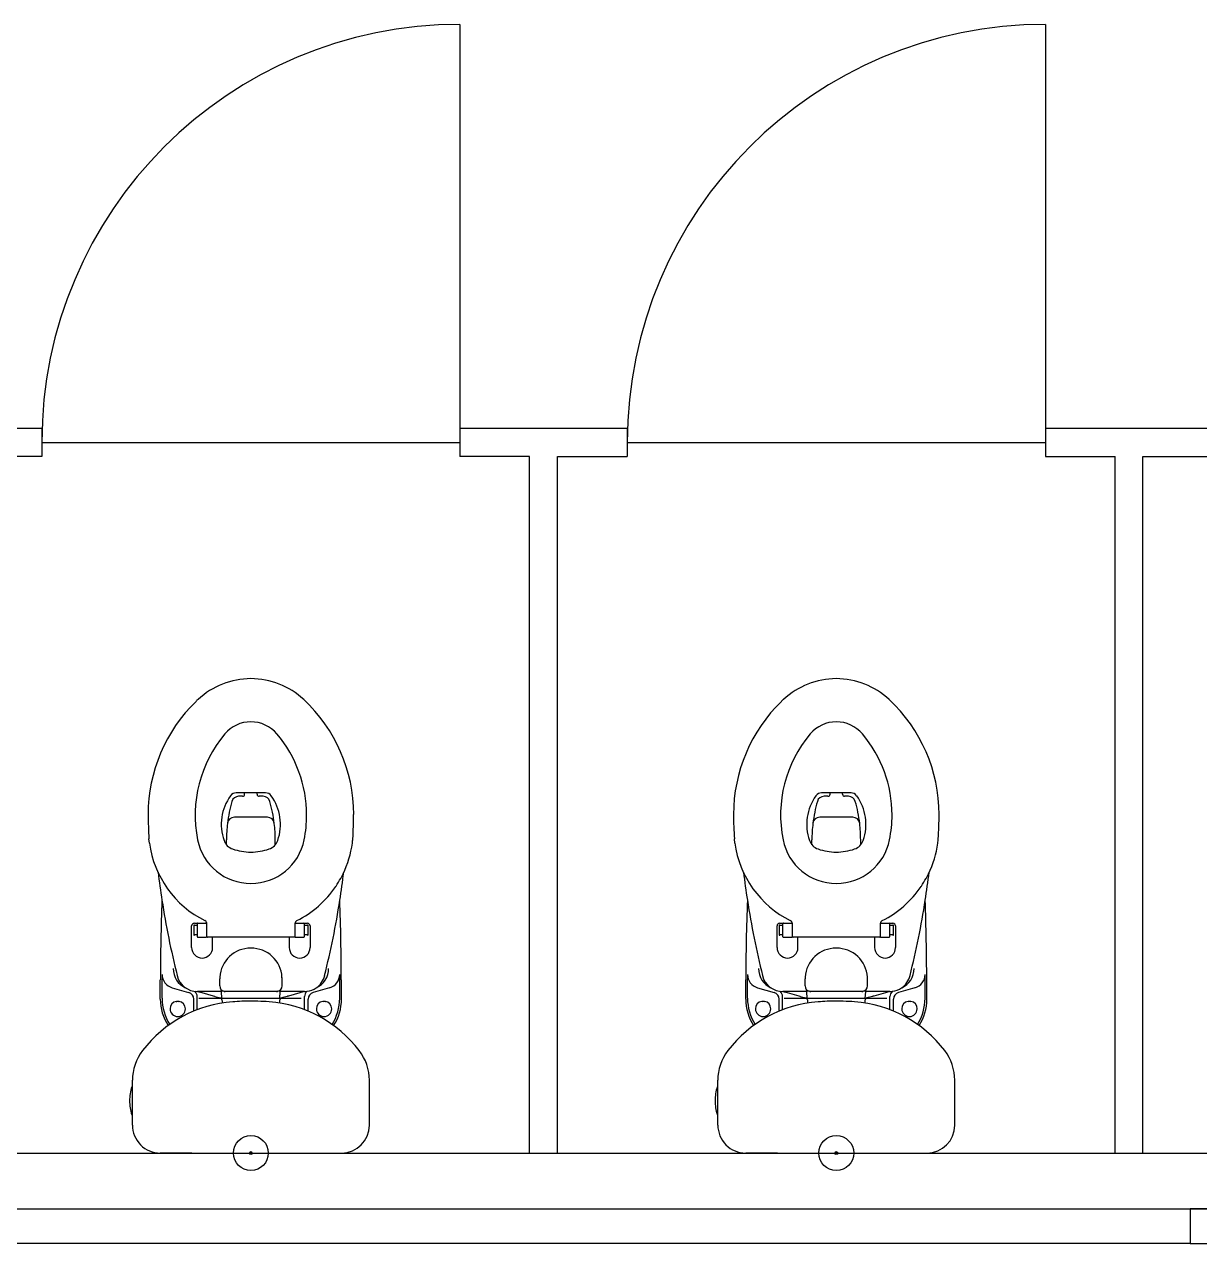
# Model space of a CAD drawing. Units: millimetres at full size, sheet at 1:100. Extents: x -40222 to 41440, y -29146 to 30741.
# Drawn here: x -28458 to -26772, y -13813 to -12063 of the extents above; entities that cross this region are included whole.
import ezdxf

# ---------------------------------------------------------------- set-up
doc = ezdxf.new("R2010")
doc.units = ezdxf.units.MM
doc.header["$LTSCALE"] = 100
doc.header["$PDMODE"] = 32
doc.header["$PDSIZE"] = 50
doc.layers.add('1-3', color=7, linetype='Continuous')
doc.layers.add('1-5', color=7, linetype='Continuous')

msp = doc.modelspace()

# ---------------------------------------------------------------- linework, layer by layer
at = {"layer": '1-3'}
for p, q in [((-30383.4, -13682.7), (-24985.8, -13682.7)), ((-30383.4, -13762.7), (-24985.8, -13762.7))]:
    msp.add_line(p, q, dxfattribs=at)
at = {"layer": '1-5', "color": 4}
for p, q in [((-27833.4, -12062.7), (-27833.4, -12662.7)), ((-26993.4, -12062.7), (-26993.4, -12662.7)), ((-28433.4, -12642.7), (-28533.4, -12642.7)), ((-28433.4, -12642.7), (-28433.4, -12682.7)), ((-27833.4, -12642.7), (-27833.4, -12682.7)), ((-27593.4, -12642.7), (-27833.4, -12642.7)), ((-27593.4, -12642.7), (-27593.4, -12682.7)), ((-26993.4, -12642.7), (-26993.4, -12682.7)), ((-26753.4, -12642.7), (-26993.4, -12642.7)), ((-28433.4, -12662.7), (-27833.4, -12662.7)), ((-27593.4, -12662.7), (-26993.4, -12662.7)), ((-28433.4, -12682.7), (-28533.4, -12682.7)), ((-27733.4, -12682.7), (-27833.4, -12682.7)), ((-27733.4, -13682.7), (-27733.4, -12682.7)), ((-27693.4, -13682.7), (-27693.4, -12682.7)), ((-27693.4, -12682.7), (-27593.4, -12682.7)), ((-26993.4, -12682.7), (-26893.4, -12682.7)), ((-26893.4, -13682.7), (-26893.4, -12682.7)), ((-26853.4, -13682.7), (-26853.4, -12682.7)), ((-26853.4, -12682.7), (-26753.4, -12682.7))]:
    msp.add_line(p, q, dxfattribs=at)
at = {"layer": '1-5'}
for p, q in [((-28142.4, -13165.7), (-28154.5, -13165.7)), ((-28145.4, -13170.7), (-28151, -13170.7)), ((-28142.4, -13167.7), (-28142.4, -13165.7)), ((-28133.4, -13165.7), (-28142.4, -13165.7)), ((-28133, -13165.7), (-28133.4, -13165.7)), ((-28124.4, -13165.7), (-28133, -13165.7)), ((-28112.3, -13165.7), (-28124.4, -13165.7)), ((-28124.4, -13167.7), (-28124.4, -13165.7)), ((-28115.8, -13170.7), (-28121.4, -13170.7)), ((-27302.4, -13165.7), (-27314.5, -13165.7)), ((-27305.4, -13170.7), (-27311, -13170.7)), ((-27302.4, -13167.7), (-27302.4, -13165.7)), ((-27293.4, -13165.7), (-27302.4, -13165.7)), ((-27293, -13165.7), (-27293.4, -13165.7)), ((-27284.4, -13165.7), (-27293, -13165.7)), ((-27272.3, -13165.7), (-27284.4, -13165.7)), ((-27284.4, -13167.7), (-27284.4, -13165.7)), ((-27275.8, -13170.7), (-27281.4, -13170.7)), ((-28133.4, -13200.7), (-28157.1, -13200.7)), ((-28109.7, -13200.7), (-28133.4, -13200.7)), ((-27293.4, -13200.7), (-27317.1, -13200.7)), ((-27269.7, -13200.7), (-27293.4, -13200.7)), ((-28279, -13237.8), (-28279.7, -13231.6)), ((-28168.4, -13240.3), (-28168.4, -13233.2)), ((-28098.4, -13240.3), (-28098.4, -13233.2)), ((-27439, -13237.8), (-27439.7, -13231.6)), ((-27328.4, -13240.3), (-27328.4, -13233.2)), ((-27258.4, -13240.3), (-27258.4, -13233.2)), ((-28218.4, -13362.8), (-28218.4, -13356.8)), ((-28218.4, -13387.8), (-28218.4, -13362.8)), ((-28215.4, -13356), (-28215.4, -13362.8)), ((-28215.4, -13362.8), (-28215.4, -13369.5)), ((-28214.4, -13355.5), (-28214.9, -13355.5)), ((-28214.9, -13370), (-28214.4, -13370)), ((-28214.4, -13352.8), (-28209.4, -13352.8)), ((-28214.4, -13356.3), (-28214.4, -13355.5)), ((-28210.4, -13356.3), (-28214.4, -13356.3)), ((-28210.4, -13369.3), (-28214.4, -13369.3)), ((-28214.4, -13370), (-28214.4, -13369.3)), ((-28210.4, -13353.8), (-28210.4, -13356.3)), ((-28210.4, -13356.3), (-28210.4, -13362.8)), ((-28210.4, -13362.8), (-28210.4, -13369.3)), ((-28210.4, -13369.3), (-28210.4, -13371.8)), ((-28209.4, -13352.8), (-28203.4, -13352.8)), ((-28203.4, -13352.8), (-28197.4, -13352.8)), ((-28196.4, -13354), (-28196.4, -13353.6)), ((-28196.4, -13362.8), (-28196.4, -13354)), ((-28196.4, -13371.8), (-28196.4, -13362.8)), ((-28070.4, -13353.6), (-28070.4, -13354)), ((-28070.4, -13354), (-28070.4, -13362.8)), ((-28070.4, -13362.8), (-28070.4, -13371.8)), ((-28069.4, -13352.8), (-28063.4, -13352.8)), ((-28063.4, -13352.8), (-28057.4, -13352.8)), ((-28057.4, -13352.8), (-28052.4, -13352.8)), ((-28056.4, -13356.3), (-28056.4, -13353.8)), ((-28052.4, -13356.3), (-28056.4, -13356.3)), ((-28056.4, -13371.8), (-28056.4, -13369.3)), ((-28052.4, -13369.3), (-28056.4, -13369.3)), ((-28051.9, -13355.5), (-28052.4, -13355.5)), ((-28052.4, -13355.5), (-28052.4, -13356.3)), ((-28052.4, -13369.3), (-28052.4, -13370)), ((-28052.4, -13370), (-28051.9, -13370)), ((-28051.4, -13362.8), (-28051.4, -13356)), ((-28051.4, -13369.5), (-28051.4, -13362.8)), ((-28048.4, -13356.8), (-28048.4, -13362.8)), ((-28048.4, -13362.8), (-28048.4, -13387.8)), ((-27378.4, -13362.8), (-27378.4, -13356.8)), ((-27378.4, -13387.8), (-27378.4, -13362.8)), ((-27375.4, -13356), (-27375.4, -13362.8)), ((-27375.4, -13362.8), (-27375.4, -13369.5)), ((-27374.4, -13355.5), (-27374.9, -13355.5)), ((-27374.9, -13370), (-27374.4, -13370)), ((-27374.4, -13352.8), (-27369.4, -13352.8)), ((-27374.4, -13356.3), (-27374.4, -13355.5)), ((-27370.4, -13356.3), (-27374.4, -13356.3)), ((-27370.4, -13369.3), (-27374.4, -13369.3)), ((-27374.4, -13370), (-27374.4, -13369.3)), ((-27370.4, -13353.8), (-27370.4, -13356.3)), ((-27370.4, -13356.3), (-27370.4, -13362.8)), ((-27370.4, -13362.8), (-27370.4, -13369.3)), ((-27370.4, -13369.3), (-27370.4, -13371.8)), ((-27369.4, -13352.8), (-27363.4, -13352.8)), ((-27363.4, -13352.8), (-27357.4, -13352.8)), ((-27356.4, -13354), (-27356.4, -13353.6)), ((-27356.4, -13362.8), (-27356.4, -13354)), ((-27356.4, -13371.8), (-27356.4, -13362.8)), ((-27230.4, -13353.6), (-27230.4, -13354)), ((-27230.4, -13354), (-27230.4, -13362.8)), ((-27230.4, -13362.8), (-27230.4, -13371.8)), ((-27229.4, -13352.8), (-27223.4, -13352.8)), ((-27223.4, -13352.8), (-27217.4, -13352.8)), ((-27217.4, -13352.8), (-27212.4, -13352.8)), ((-27216.4, -13356.3), (-27216.4, -13353.8)), ((-27212.4, -13356.3), (-27216.4, -13356.3)), ((-27216.4, -13371.8), (-27216.4, -13369.3)), ((-27212.4, -13369.3), (-27216.4, -13369.3)), ((-27211.9, -13355.5), (-27212.4, -13355.5)), ((-27212.4, -13355.5), (-27212.4, -13356.3)), ((-27212.4, -13369.3), (-27212.4, -13370)), ((-27212.4, -13370), (-27211.9, -13370)), ((-27211.4, -13362.8), (-27211.4, -13356)), ((-27211.4, -13369.5), (-27211.4, -13362.8)), ((-27208.4, -13356.8), (-27208.4, -13362.8)), ((-27208.4, -13362.8), (-27208.4, -13387.8)), ((-28209.4, -13372.8), (-28203.4, -13372.8)), ((-28203.4, -13372.8), (-28197.4, -13372.8)), ((-28188.4, -13372.8), (-28195.4, -13372.8)), ((-28188.4, -13387.8), (-28188.4, -13372.8)), ((-28133.4, -13372.8), (-28188.4, -13372.8)), ((-28078.4, -13372.8), (-28133.4, -13372.8)), ((-28071.4, -13372.8), (-28078.4, -13372.8)), ((-28078.4, -13372.8), (-28078.4, -13387.8)), ((-28069.4, -13372.8), (-28063.4, -13372.8)), ((-28063.4, -13372.8), (-28057.4, -13372.8)), ((-27369.4, -13372.8), (-27363.4, -13372.8)), ((-27363.4, -13372.8), (-27357.4, -13372.8)), ((-27348.4, -13372.8), (-27355.4, -13372.8)), ((-27348.4, -13387.8), (-27348.4, -13372.8)), ((-27293.4, -13372.8), (-27348.4, -13372.8)), ((-27238.4, -13372.8), (-27293.4, -13372.8)), ((-27231.4, -13372.8), (-27238.4, -13372.8)), ((-27238.4, -13372.8), (-27238.4, -13387.8)), ((-27229.4, -13372.8), (-27223.4, -13372.8)), ((-27223.4, -13372.8), (-27217.4, -13372.8)), ((-28263.4, -13461.7), (-28263.4, -13434.2)), ((-28260.8, -13426.3), (-28260.8, -13434.2)), ((-28260.8, -13460.6), (-28260.8, -13434.2)), ((-28088.7, -13433), (-28088.7, -13432.5)), ((-28088.7, -13434.2), (-28088.7, -13433)), ((-28006, -13434.2), (-28006, -13426.3)), ((-28006, -13460.6), (-28006, -13434.2)), ((-28003.4, -13461.7), (-28003.4, -13434.2)), ((-27423.4, -13461.7), (-27423.4, -13434.2)), ((-27420.8, -13426.3), (-27420.8, -13434.2)), ((-27420.8, -13460.6), (-27420.8, -13434.2)), ((-27248.7, -13433), (-27248.7, -13432.5)), ((-27248.7, -13434.2), (-27248.7, -13433)), ((-27166, -13434.2), (-27166, -13426.3)), ((-27166, -13460.6), (-27166, -13434.2)), ((-27163.4, -13461.7), (-27163.4, -13434.2)), ((-28246.3, -13445.6), (-28222.7, -13452.3)), ((-28186.5, -13450.8), (-28204.4, -13450.8)), ((-28187.3, -13457.2), (-28185.8, -13457.7)), ((-28185, -13450.8), (-28186.5, -13450.8)), ((-28184.4, -13450.8), (-28185, -13450.8)), ((-28182.4, -13450.8), (-28184.4, -13450.8)), ((-28175.7, -13450.8), (-28182.4, -13450.8)), ((-28172.1, -13450.5), (-28175.7, -13450.8)), ((-28175, -13460.8), (-28175.7, -13450.8)), ((-28171.1, -13450.7), (-28172.1, -13450.5)), ((-28170.1, -13450.8), (-28171.1, -13450.7)), ((-28165.9, -13450.8), (-28170.1, -13450.8)), ((-28160.1, -13450.8), (-28160.6, -13450.8)), ((-28108.9, -13450.8), (-28133.4, -13450.8)), ((-28107.5, -13450.8), (-28108.9, -13450.8)), ((-28106.7, -13450.8), (-28107.5, -13450.8)), ((-28106.2, -13450.8), (-28106.7, -13450.8)), ((-28104.6, -13450.8), (-28106.2, -13450.8)), ((-28100.9, -13450.8), (-28104.6, -13450.8)), ((-28096.7, -13450.8), (-28100.9, -13450.8)), ((-28095.7, -13450.7), (-28096.7, -13450.8)), ((-28094.7, -13450.5), (-28095.7, -13450.7)), ((-28091.2, -13450.8), (-28094.7, -13450.5)), ((-28091.8, -13460.8), (-28091.2, -13450.8)), ((-28084.4, -13450.8), (-28091.2, -13450.8)), ((-28082.4, -13450.8), (-28084.4, -13450.8)), ((-28079.5, -13457.3), (-28081, -13457.7)), ((-28062.4, -13450.8), (-28080.3, -13450.8)), ((-28056.6, -13450.8), (-28062.4, -13450.8)), ((-28020.5, -13445.6), (-28044.2, -13452.3)), ((-27406.3, -13445.6), (-27382.7, -13452.3)), ((-27346.5, -13450.8), (-27364.4, -13450.8)), ((-27347.3, -13457.2), (-27345.8, -13457.7)), ((-27345, -13450.8), (-27346.5, -13450.8)), ((-27344.4, -13450.8), (-27345, -13450.8)), ((-27342.4, -13450.8), (-27344.4, -13450.8)), ((-27335.7, -13450.8), (-27342.4, -13450.8)), ((-27332.1, -13450.5), (-27335.7, -13450.8)), ((-27335, -13460.8), (-27335.7, -13450.8)), ((-27331.1, -13450.7), (-27332.1, -13450.5)), ((-27330.1, -13450.8), (-27331.1, -13450.7)), ((-27325.9, -13450.8), (-27330.1, -13450.8)), ((-27320.1, -13450.8), (-27320.6, -13450.8)), ((-27268.9, -13450.8), (-27293.4, -13450.8)), ((-27267.5, -13450.8), (-27268.9, -13450.8)), ((-27266.7, -13450.8), (-27267.5, -13450.8)), ((-27266.2, -13450.8), (-27266.7, -13450.8)), ((-27264.6, -13450.8), (-27266.2, -13450.8)), ((-27260.9, -13450.8), (-27264.6, -13450.8)), ((-27256.7, -13450.8), (-27260.9, -13450.8)), ((-27255.7, -13450.7), (-27256.7, -13450.8)), ((-27254.7, -13450.5), (-27255.7, -13450.7)), ((-27251.2, -13450.8), (-27254.7, -13450.5)), ((-27251.8, -13460.8), (-27251.2, -13450.8)), ((-27244.4, -13450.8), (-27251.2, -13450.8)), ((-27242.4, -13450.8), (-27244.4, -13450.8)), ((-27239.5, -13457.3), (-27241, -13457.7)), ((-27222.4, -13450.8), (-27240.3, -13450.8)), ((-27216.6, -13450.8), (-27222.4, -13450.8)), ((-27180.5, -13445.6), (-27204.2, -13452.3)), ((-28240.4, -13465.4), (-28240.4, -13464.9)), ((-28238.4, -13465.4), (-28239.9, -13465.4)), ((-28236.9, -13465.4), (-28238.4, -13465.4)), ((-28236.4, -13465.4), (-28236.4, -13464.9)), ((-28215.4, -13479.1), (-28215.4, -13461.9)), ((-28210.4, -13477.1), (-28210.4, -13458.2)), ((-28201, -13460.8), (-28208.3, -13460.8)), ((-28187.4, -13460.8), (-28201, -13460.8)), ((-28185.9, -13460.8), (-28187.4, -13460.8)), ((-28185.4, -13460.8), (-28185.9, -13460.8)), ((-28185.8, -13457.7), (-28185.3, -13457.8)), ((-28176, -13460.8), (-28185.4, -13460.8)), ((-28185.3, -13457.8), (-28177.1, -13460.1)), ((-28175, -13460.8), (-28176, -13460.8)), ((-28161.9, -13460.8), (-28162.4, -13460.8)), ((-28161.2, -13460.8), (-28161.9, -13460.8)), ((-28159.9, -13460.8), (-28161.2, -13460.8)), ((-28133.4, -13460.8), (-28159.9, -13460.8)), ((-28106.9, -13460.8), (-28133.4, -13460.8)), ((-28105.7, -13460.8), (-28106.9, -13460.8)), ((-28104.9, -13460.8), (-28105.7, -13460.8)), ((-28104.4, -13460.8), (-28104.9, -13460.8)), ((-28094.4, -13460.8), (-28099.4, -13460.8)), ((-28093.4, -13460.8), (-28094.4, -13460.8)), ((-28091.8, -13460.8), (-28093.4, -13460.8)), ((-28090.8, -13460.8), (-28091.8, -13460.8)), ((-28081.4, -13460.8), (-28090.8, -13460.8)), ((-28081.5, -13457.8), (-28089.7, -13460.1)), ((-28081, -13457.7), (-28081.5, -13457.8)), ((-28080.9, -13460.8), (-28081.4, -13460.8)), ((-28079.4, -13460.8), (-28080.9, -13460.8)), ((-28065.9, -13460.8), (-28079.4, -13460.8)), ((-28061.1, -13460.8), (-28065.9, -13460.8)), ((-28056.4, -13477.1), (-28056.4, -13458.2)), ((-28051.4, -13479.1), (-28051.4, -13461.9)), ((-28030.4, -13465.4), (-28030.4, -13464.9)), ((-28028.4, -13465.4), (-28029.9, -13465.4)), ((-28026.9, -13465.4), (-28028.4, -13465.4)), ((-28026.4, -13465.4), (-28026.4, -13464.9)), ((-27400.4, -13465.4), (-27400.4, -13464.9)), ((-27398.4, -13465.4), (-27399.9, -13465.4)), ((-27396.9, -13465.4), (-27398.4, -13465.4)), ((-27396.4, -13465.4), (-27396.4, -13464.9)), ((-27375.4, -13479.1), (-27375.4, -13461.9)), ((-27370.4, -13477.1), (-27370.4, -13458.2)), ((-27361, -13460.8), (-27368.3, -13460.8)), ((-27347.4, -13460.8), (-27361, -13460.8)), ((-27345.9, -13460.8), (-27347.4, -13460.8)), ((-27345.4, -13460.8), (-27345.9, -13460.8)), ((-27345.8, -13457.7), (-27345.3, -13457.8)), ((-27336, -13460.8), (-27345.4, -13460.8)), ((-27345.3, -13457.8), (-27337.1, -13460.1)), ((-27335, -13460.8), (-27336, -13460.8)), ((-27321.9, -13460.8), (-27322.4, -13460.8)), ((-27321.2, -13460.8), (-27321.9, -13460.8)), ((-27319.9, -13460.8), (-27321.2, -13460.8)), ((-27293.4, -13460.8), (-27319.9, -13460.8)), ((-27266.9, -13460.8), (-27293.4, -13460.8)), ((-27265.7, -13460.8), (-27266.9, -13460.8)), ((-27264.9, -13460.8), (-27265.7, -13460.8)), ((-27264.4, -13460.8), (-27264.9, -13460.8)), ((-27254.4, -13460.8), (-27259.4, -13460.8)), ((-27253.4, -13460.8), (-27254.4, -13460.8)), ((-27251.8, -13460.8), (-27253.4, -13460.8)), ((-27250.8, -13460.8), (-27251.8, -13460.8)), ((-27241.4, -13460.8), (-27250.8, -13460.8)), ((-27241.5, -13457.8), (-27249.7, -13460.1)), ((-27241, -13457.7), (-27241.5, -13457.8)), ((-27240.9, -13460.8), (-27241.4, -13460.8)), ((-27239.4, -13460.8), (-27240.9, -13460.8)), ((-27225.9, -13460.8), (-27239.4, -13460.8)), ((-27221.1, -13460.8), (-27225.9, -13460.8)), ((-27216.4, -13477.1), (-27216.4, -13458.2)), ((-27211.4, -13479.1), (-27211.4, -13461.9)), ((-27190.4, -13465.4), (-27190.4, -13464.9)), ((-27188.4, -13465.4), (-27189.9, -13465.4)), ((-27186.9, -13465.4), (-27188.4, -13465.4)), ((-27186.4, -13465.4), (-27186.4, -13464.9)), ((-27963.4, -13595.2), (-27963.4, -13578.3)), ((-27123.4, -13595.2), (-27123.4, -13578.3)), ((-28304.2, -13587.7), (-28303.4, -13587.7)), ((-28303.4, -13607.7), (-28303.4, -13595.2)), ((-27963.4, -13607.7), (-27963.4, -13595.2)), ((-27464.2, -13587.7), (-27463.4, -13587.7)), ((-27463.4, -13607.7), (-27463.4, -13595.2)), ((-27123.4, -13607.7), (-27123.4, -13595.2)), ((-28303.4, -13620.2), (-28303.4, -13607.7)), ((-27963.4, -13620.2), (-27963.4, -13607.7)), ((-27463.4, -13620.2), (-27463.4, -13607.7)), ((-27123.4, -13620.2), (-27123.4, -13607.7)), ((-28304.2, -13627.7), (-28303.4, -13627.7)), ((-28303.4, -13627.7), (-28303.4, -13620.2)), ((-28303.4, -13642.7), (-28303.4, -13627.7)), ((-27963.4, -13642.7), (-27963.4, -13620.2)), ((-27464.2, -13627.7), (-27463.4, -13627.7)), ((-27463.4, -13627.7), (-27463.4, -13620.2)), ((-27463.4, -13642.7), (-27463.4, -13627.7)), ((-27123.4, -13642.7), (-27123.4, -13620.2)), ((-28253.4, -13682.7), (-28263.4, -13682.7)), ((-28246.4, -13682.7), (-28253.4, -13682.7)), ((-28218, -13682.7), (-28246.4, -13682.7)), ((-28218, -13682.7), (-28173.4, -13682.7)), ((-28173.4, -13682.7), (-28133.4, -13682.7)), ((-28133.4, -13682.7), (-28093.4, -13682.7)), ((-28093.4, -13682.7), (-28053.4, -13682.7)), ((-28053.4, -13682.7), (-28048.5, -13682.7)), ((-27413.4, -13682.7), (-27423.4, -13682.7)), ((-27406.4, -13682.7), (-27413.4, -13682.7)), ((-27378, -13682.7), (-27406.4, -13682.7)), ((-27378, -13682.7), (-27333.4, -13682.7)), ((-27333.4, -13682.7), (-27293.4, -13682.7)), ((-27293.4, -13682.7), (-27253.4, -13682.7)), ((-27253.4, -13682.7), (-27213.4, -13682.7)), ((-27213.4, -13682.7), (-27208.5, -13682.7))]:
    msp.add_line(p, q, dxfattribs=at)
for points in [[(-28056.4, -13369.3), (-28056.4, -13362.8), (-28056.4, -13356.3)], [(-27216.4, -13369.3), (-27216.4, -13362.8), (-27216.4, -13356.3)], [(-28178.1, -13442.8), (-28178.1, -13438.4), (-28178.1, -13434.2), (-28178.1, -13433.3), (-28178.1, -13432.7)], [(-28088.7, -13433), (-28088.7, -13432.5), (-28088.8, -13430.4)], [(-28088.7, -13442.8), (-28088.7, -13438.4), (-28088.7, -13434.2)], [(-27338.1, -13442.8), (-27338.1, -13438.4), (-27338.1, -13434.2), (-27338.1, -13433.3), (-27338.1, -13432.7)], [(-27248.7, -13433), (-27248.7, -13432.5), (-27248.8, -13430.4)], [(-27248.7, -13442.8), (-27248.7, -13438.4), (-27248.7, -13434.2)], [(-28204.4, -13450.8), (-28210, -13450.8), (-28203.9, -13452.5), (-28187.3, -13457.2)], [(-28160.6, -13450.8), (-28162.2, -13450.8), (-28165.9, -13450.8)], [(-28133.4, -13450.8), (-28158, -13450.8), (-28159.3, -13450.8), (-28160.1, -13450.8)], [(-28080.3, -13450.8), (-28081.9, -13450.8), (-28082.4, -13450.8)], [(-28056.6, -13450.8), (-28063, -13452.6), (-28079.5, -13457.3)], [(-27364.4, -13450.8), (-27370, -13450.8), (-27363.9, -13452.5), (-27347.3, -13457.2)], [(-27320.6, -13450.8), (-27322.2, -13450.8), (-27325.9, -13450.8)], [(-27293.4, -13450.8), (-27318, -13450.8), (-27319.3, -13450.8), (-27320.1, -13450.8)], [(-27240.3, -13450.8), (-27241.9, -13450.8), (-27242.4, -13450.8)], [(-27216.6, -13450.8), (-27223, -13452.6), (-27239.5, -13457.3)], [(-28167.4, -13460.8), (-28172.4, -13460.8), (-28173.4, -13460.8), (-28175, -13460.8)], [(-28162.4, -13460.8), (-28163.9, -13460.8), (-28167.4, -13460.8)], [(-28099.4, -13460.8), (-28102.9, -13460.8), (-28104.4, -13460.8)], [(-27327.4, -13460.8), (-27332.4, -13460.8), (-27333.4, -13460.8), (-27335, -13460.8)], [(-27322.4, -13460.8), (-27323.9, -13460.8), (-27327.4, -13460.8)], [(-27259.4, -13460.8), (-27262.9, -13460.8), (-27264.4, -13460.8)], [(-28303.4, -13595.2), (-28303.4, -13587.7), (-28303.4, -13578.3)], [(-27463.4, -13595.2), (-27463.4, -13587.7), (-27463.4, -13578.3)], [(-28048.5, -13682.7), (-28013.4, -13682.7), (-28003.4, -13682.7)], [(-27208.5, -13682.7), (-27173.4, -13682.7), (-27163.4, -13682.7)]]:
    msp.add_lwpolyline(points, dxfattribs=at)
at = {"layer": '1-5', "color": 4}
for points in [[(-26785.8, -13812.7), (-28585.8, -13812.7), (-28585.8, -13762.7), (-26785.8, -13762.7)], [(-24985.8, -13762.7), (-26785.8, -13762.7), (-26785.8, -13812.7), (-24985.8, -13812.7)]]:
    msp.add_lwpolyline(points, close=True, dxfattribs=at)
for centre in [(-27833.4, -12662.7), (-26993.4, -12662.7)]:
    msp.add_arc(centre, 600, 90, 180, dxfattribs=at)
at = {"layer": '1-5'}
for centre, major_axis, start_param, end_param in [((-28133.4, -13112.8), (0, 111), 6.283185, 7.034512), ((-28133.4, -13112.8), (0, 111), 5.531859, 6.283185), ((-27293.4, -13112.8), (0, 111), 6.283185, 7.034512), ((-27293.4, -13112.8), (0, 111), 5.531859, 6.283185), ((-28054.9, -13196.8), (0, 226), 0.76879, 1.570796), ((-28204.2, -13039.8), (0, 9.62), 0.547414, 0.957844), ((-28211.9, -13196.8), (0, 226), 4.712513, 5.531912), ((-27214.9, -13196.8), (0, 226), 0.76879, 1.570796), ((-27364.2, -13039.8), (0, 9.62), 0.547414, 0.957844), ((-27371.9, -13196.8), (0, 226), 4.712513, 5.531912), ((-28133.4, -13112.8), (0, 49), 6.283185, 7.152234), ((-28133.4, -13112.8), (0, 49), 5.414158, 6.283207), ((-27293.4, -13112.8), (0, 49), 6.283185, 7.152234), ((-27293.4, -13112.8), (0, 49), 5.414158, 6.283207), ((-28032.8, -13197.6), (0, 180.6), 0.869866, 1.768562), ((-28234, -13197.6), (0, 180.6), 4.712389, 5.413313), ((-27192.8, -13197.6), (0, 180.6), 0.869866, 1.768562), ((-27394, -13197.6), (0, 180.6), 4.712389, 5.413313), ((-28105.9, -13210.9), (0, 70), 0.945064, 1.907886), ((-28154.5, -13175.7), (0, 10), 6.283185, 7.22825), ((-28151, -13180.7), (0, 10), 6.283185, 7.574297), ((-28145.4, -13167.7), (0, 3), 3.141593, 4.712389), ((-28121.4, -13167.7), (0, 3), 1.570796, 3.141593), ((-28115.8, -13180.7), (0, 10), 4.992073, 6.283185), ((-28112.3, -13175.7), (0, 10), 5.338121, 6.283185), ((-28160.9, -13210.9), (0, 70), 4.375299, 5.338121), ((-27265.9, -13210.9), (0, 70), 0.945064, 1.907886), ((-27314.5, -13175.7), (0, 10), 6.283185, 7.22825), ((-27311, -13180.7), (0, 10), 6.283185, 7.574297), ((-27305.4, -13167.7), (0, 3), 3.141593, 4.712389), ((-27281.4, -13167.7), (0, 3), 1.570796, 3.141593), ((-27275.8, -13180.7), (0, 10), 4.992073, 6.283185), ((-27272.3, -13175.7), (0, 10), 5.338121, 6.283185), ((-27320.9, -13210.9), (0, 70), 4.375299, 5.338121), ((-27968.4, -13233.2), (0, 200), 1.291112, 1.452362), ((-28298.4, -13233.2), (0, 200), 4.830823, 4.992073), ((-27128.4, -13233.2), (0, 200), 1.291112, 1.452362), ((-27458.4, -13233.2), (0, 200), 4.830823, 4.992073), ((-27780.9, -13196.8), (0, 500), 1.570796, 1.640604), ((-27968.4, -13233.2), (0, 200), 1.452362, 1.570796), ((-28157.1, -13210.7), (0, 10), 6.283185, 7.735547), ((-28109.7, -13210.7), (0, 10), 4.830823, 6.283185), ((-28298.4, -13233.2), (0, 200), 4.712389, 4.830823), ((-28234, -13197.6), (0, 180.6), 4.514617, 4.712389), ((-28486.2, -13196.7), (0, 500.3), 4.6426, 4.712365), ((-26940.9, -13196.8), (0, 500), 1.570796, 1.640604), ((-27128.4, -13233.2), (0, 200), 1.452362, 1.570796), ((-27317.1, -13210.7), (0, 10), 6.283185, 7.735547), ((-27269.7, -13210.7), (0, 10), 4.830823, 6.283185), ((-27458.4, -13233.2), (0, 200), 4.712389, 4.830823), ((-27394, -13197.6), (0, 180.6), 4.514617, 4.712389), ((-27646.2, -13196.7), (0, 500.3), 4.6426, 4.712365), ((-28133.4, -13217.8), (0, 147), 1.707659, 2.675745), ((-28133.4, -13217.8), (0, 78), 1.768568, 3.141593), ((-28153.1, -13227.4), (0, 20), 1.907886, 2.8073), ((-28133.4, -13170.7), (0, 80), 2.8073, 3.141593), ((-28133.4, -13217.8), (0, 78), 3.141593, 4.514617), ((-28133.4, -13170.7), (0, 80), 3.141593, 3.475885), ((-28113.7, -13227.4), (0, 20), 3.475885, 4.375299), ((-28133.4, -13217.8), (0, 147), 4.261425, 4.575526), ((-28036.5, -13229.5), (0, 49.4), 4.543549, 4.669478), ((-27293.4, -13217.8), (0, 147), 1.707659, 2.675745), ((-27293.4, -13217.8), (0, 78), 1.768568, 3.141593), ((-27313.1, -13227.4), (0, 20), 1.907886, 2.8073), ((-27293.4, -13170.7), (0, 80), 2.8073, 3.141593), ((-27293.4, -13217.8), (0, 78), 3.141593, 4.514617), ((-27293.4, -13170.7), (0, 80), 3.141593, 3.475885), ((-27273.7, -13227.4), (0, 20), 3.475885, 4.375299), ((-27293.4, -13217.8), (0, 147), 4.261425, 4.575526), ((-27196.5, -13229.5), (0, 49.4), 4.543549, 4.669478), ((-27075.3, -13136.2), (0, 1200), 1.690554, 1.724432), ((-29191.5, -13136.2), (0, 1200), 4.558753, 4.592631), ((-28133.4, -13217.8), (0, 147), 4.233009, 4.261425), ((-26235.3, -13136.2), (0, 1200), 1.690554, 1.724432), ((-28351.5, -13136.2), (0, 1200), 4.558753, 4.592631), ((-27293.4, -13217.8), (0, 147), 4.233009, 4.261425), ((-28133.4, -13217.8), (0, 147), 4.116958, 4.144544), ((-28106, -13233.6), (0, 115.3), 4.132388, 4.245165), ((-27293.4, -13217.8), (0, 147), 4.116958, 4.144544), ((-27266, -13233.6), (0, 115.3), 4.132388, 4.245165), ((-28133.4, -13217.8), (0, 147), 3.60744, 4.116958), ((-27293.4, -13217.8), (0, 147), 3.60744, 4.116958), ((-25263.4, -13434.2), (0, 3000.1), 1.53266, 1.570796), ((-27075.3, -13136.2), (0, 1200), 1.724432, 1.816446), ((-29191.5, -13136.2), (0, 1200), 4.466739, 4.558753), ((-31003.5, -13434.2), (0, 3000.1), 4.712389, 4.750525), ((-24423.4, -13434.2), (0, 3000.1), 1.53266, 1.570796), ((-26235.3, -13136.2), (0, 1200), 1.724432, 1.816446), ((-28351.5, -13136.2), (0, 1200), 4.466739, 4.558753), ((-30163.5, -13434.2), (0, 3000.1), 4.712389, 4.750525), ((-28201.9, -13354), (0, 5.5), 4.791436, 5.817337), ((-28064.9, -13354), (0, 5.5), 0.465848, 1.491749), ((-27361.9, -13354), (0, 5.5), 4.791436, 5.817337), ((-27224.9, -13354), (0, 5.5), 0.465848, 1.491749), ((-28214.4, -13356.8), (0, 4), 6.283185, 7.853982), ((-28214.9, -13356), (0, 0.5), 6.283185, 7.853982), ((-28214.9, -13369.5), (0, 0.5), 1.570796, 3.141593), ((-28209.4, -13353.8), (0, 1), 6.283185, 7.853982), ((-28197.4, -13353.8), (0, 1), 4.897989, 6.283185), ((-28201.9, -13354), (0, 5.5), 4.712389, 4.791436), ((-28069.4, -13353.8), (0, 1), 6.283185, 7.668381), ((-28064.9, -13354), (0, 5.5), 1.491749, 1.570796), ((-28057.4, -13353.8), (0, 1), 4.712389, 6.283185), ((-28052.4, -13356.8), (0, 4), 4.712389, 6.283185), ((-28051.9, -13356), (0, 0.5), 4.712389, 6.283185), ((-28051.9, -13369.5), (0, 0.5), 3.141593, 4.712389), ((-27374.4, -13356.8), (0, 4), 6.283185, 7.853982), ((-27374.9, -13356), (0, 0.5), 6.283185, 7.853982), ((-27374.9, -13369.5), (0, 0.5), 1.570796, 3.141593), ((-27369.4, -13353.8), (0, 1), 6.283185, 7.853982), ((-27357.4, -13353.8), (0, 1), 4.897989, 6.283185), ((-27361.9, -13354), (0, 5.5), 4.712389, 4.791436), ((-27229.4, -13353.8), (0, 1), 6.283185, 7.668381), ((-27224.9, -13354), (0, 5.5), 1.491749, 1.570796), ((-27217.4, -13353.8), (0, 1), 4.712389, 6.283185), ((-27212.4, -13356.8), (0, 4), 4.712389, 6.283185), ((-27211.9, -13356), (0, 0.5), 4.712389, 6.283185), ((-27211.9, -13369.5), (0, 0.5), 3.141593, 4.712389), ((-28209.4, -13371.8), (0, 1), 1.570796, 3.141593), ((-28197.4, -13371.8), (0, 1), 3.141593, 4.712389), ((-28195.4, -13371.8), (0, 1), 1.570796, 3.141593), ((-28071.4, -13371.8), (0, 1), 3.141593, 4.712389), ((-28069.4, -13371.8), (0, 1), 1.570796, 3.141593), ((-28057.4, -13371.8), (0, 1), 3.141593, 4.712389), ((-27369.4, -13371.8), (0, 1), 1.570796, 3.141593), ((-27357.4, -13371.8), (0, 1), 3.141593, 4.712389), ((-27355.4, -13371.8), (0, 1), 1.570796, 3.141593), ((-27231.4, -13371.8), (0, 1), 3.141593, 4.712389), ((-27229.4, -13371.8), (0, 1), 1.570796, 3.141593), ((-27217.4, -13371.8), (0, 1), 3.141593, 4.712389), ((-28203.4, -13387.8), (0, 15), 1.570796, 3.141593), ((-28203.4, -13387.8), (0, 15), 3.141593, 4.712389), ((-28134.1, -13432.7), (0, 44), 6.266791, 7.800493), ((-28132.7, -13432.7), (0, 44), 4.765854, 6.299595), ((-28063.4, -13387.8), (0, 15), 1.570796, 3.141593), ((-28063.4, -13387.8), (0, 15), 3.141593, 4.712389), ((-27363.4, -13387.8), (0, 15), 1.570796, 3.141593), ((-27363.4, -13387.8), (0, 15), 3.141593, 4.712389), ((-27294.1, -13432.7), (0, 44), 6.266791, 7.800493), ((-27292.7, -13432.7), (0, 44), 4.765854, 6.299595), ((-27223.4, -13387.8), (0, 15), 1.570796, 3.141593), ((-27223.4, -13387.8), (0, 15), 3.141593, 4.712389), ((-28214.9, -13418.1), (0, 30), 1.565341, 2.719157), ((-28051.9, -13418.1), (0, 30), 3.564028, 4.717844), ((-27374.9, -13418.1), (0, 30), 1.565341, 2.719157), ((-27211.9, -13418.1), (0, 30), 3.564028, 4.717844), ((-28240.8, -13426.3), (0, 20), 1.56814, 2.863097), ((-28210.1, -13420.6), (0, 30.2), 1.821035, 3.146182), ((-28134.1, -13432.7), (0, 44), 1.517308, 1.570796), ((-28132.7, -13432.7), (0, 44), 4.717742, 4.765854), ((-28056.6, -13420.8), (0, 30), 3.742133, 4.466739), ((-28026, -13426.3), (0, 20), 3.420088, 4.715045), ((-27400.8, -13426.3), (0, 20), 1.56814, 2.863097), ((-27370.1, -13420.6), (0, 30.2), 1.821035, 3.146182), ((-27294.1, -13432.7), (0, 44), 1.517308, 1.570796), ((-27292.7, -13432.7), (0, 44), 4.717742, 4.765854), ((-27216.6, -13420.8), (0, 30), 3.742133, 4.466739), ((-27186, -13426.3), (0, 20), 3.420088, 4.715045), ((-28225.4, -13461.9), (0, 10), 4.712389, 6.00469), ((-28220.4, -13458.2), (0, 10), 4.712389, 5.58276), ((-28170.1, -13442.8), (0, 8), 1.570796, 2.895922), ((-28170.1, -13442.8), (0, 8), 2.895922, 3.021374), ((-28170.1, -13442.8), (0, 8), 3.021374, 3.141593), ((-28096.7, -13442.8), (0, 8), 3.141593, 3.261811), ((-28096.7, -13442.8), (0, 8), 3.261811, 3.387263), ((-28096.7, -13442.8), (0, 8), 3.387263, 4.712389), ((-28056.6, -13420.8), (0, 30), 3.141593, 3.266085), ((-28046.4, -13458.2), (0, 10), 0.700425, 1.570796), ((-28056.6, -13420.8), (0, 30), 3.266085, 3.742133), ((-28041.4, -13461.9), (0, 10), 0.278495, 1.570796), ((-27385.4, -13461.9), (0, 10), 4.712389, 6.00469), ((-27380.4, -13458.2), (0, 10), 4.712389, 5.58276), ((-27330.1, -13442.8), (0, 8), 1.570796, 2.895922), ((-27330.1, -13442.8), (0, 8), 2.895922, 3.021374), ((-27330.1, -13442.8), (0, 8), 3.021374, 3.141593), ((-27256.7, -13442.8), (0, 8), 3.141593, 3.261811), ((-27256.7, -13442.8), (0, 8), 3.261811, 3.387263), ((-27256.7, -13442.8), (0, 8), 3.387263, 4.712389), ((-27216.6, -13420.8), (0, 30), 3.141593, 3.266085), ((-27206.4, -13458.2), (0, 10), 0.700425, 1.570796), ((-27216.6, -13420.8), (0, 30), 3.266085, 3.742133), ((-27201.4, -13461.9), (0, 10), 0.278495, 1.570796), ((-28146, -13645.2), (0, 180), 0.074681, 0.917003), ((-28193.4, -13461.7), (0, 70), 1.570796, 2.146485), ((-28190.8, -13460.6), (0, 70), 1.570796, 2.1371), ((-28238.4, -13475.8), (0, 11), 0.182835, 1.570796), ((-28238.4, -13475.8), (0, 10.5), 0.143243, 0.191506), ((-28238.4, -13475.8), (0, 10.5), 6.091679, 6.139942), ((-28238.4, -13475.8), (0, 11), 4.712389, 6.10035), ((-28177.9, -13463), (0, 3), 5.575742, 6.00469), ((-28177.9, -13463), (0, 3), 4.766474, 5.575742), ((-28135.8, -13460.8), (0, 39.2), 1.624881, 1.74268), ((-28133.4, -13814.7), (0, 350), 6.283185, 6.357866), ((-28133.4, -13814.7), (0, 350), 6.283185, 6.357866), ((-28133.4, -13814.7), (0, 350), 6.25461, 6.283185), ((-28133.4, -13814.7), (0, 350), 6.25461, 6.283185), ((-28133.4, -13814.7), (0, 350), 6.208504, 6.25461), ((-28133.4, -13814.7), (0, 350), 6.208504, 6.25461), ((-28120.7, -13645.2), (0, 180), 5.366182, 6.208504), ((-28131, -13460.8), (0, 39.2), 4.54088, 4.658304), ((-28088.9, -13463), (0, 3), 0.707443, 1.516711), ((-28088.9, -13463), (0, 3), 0.278495, 0.707443), ((-28028.4, -13475.8), (0, 11), 0.182835, 1.570796), ((-28028.4, -13475.8), (0, 10.5), 0.143243, 0.191506), ((-28028.4, -13475.8), (0, 10.5), 6.091679, 6.139942), ((-28028.4, -13475.8), (0, 11), 4.712389, 6.10035), ((-28076, -13460.6), (0, 70), 4.146855, 4.712389), ((-28073.4, -13461.7), (0, 70), 4.137486, 4.712389), ((-27306, -13645.2), (0, 180), 0.074681, 0.917003), ((-27353.4, -13461.7), (0, 70), 1.570796, 2.146485), ((-27350.8, -13460.6), (0, 70), 1.570796, 2.1371), ((-27398.4, -13475.8), (0, 11), 0.182835, 1.570796), ((-27398.4, -13475.8), (0, 10.5), 0.143243, 0.191506), ((-27398.4, -13475.8), (0, 10.5), 6.091679, 6.139942), ((-27398.4, -13475.8), (0, 11), 4.712389, 6.10035), ((-27337.9, -13463), (0, 3), 5.575742, 6.00469), ((-27337.9, -13463), (0, 3), 4.766474, 5.575742), ((-27295.8, -13460.8), (0, 39.2), 1.624881, 1.74268), ((-27293.4, -13814.7), (0, 350), 6.283185, 6.357866), ((-27293.4, -13814.7), (0, 350), 6.283185, 6.357866), ((-27293.4, -13814.7), (0, 350), 6.25461, 6.283185), ((-27293.4, -13814.7), (0, 350), 6.25461, 6.283185), ((-27293.4, -13814.7), (0, 350), 6.208504, 6.25461), ((-27293.4, -13814.7), (0, 350), 6.208504, 6.25461), ((-27280.7, -13645.2), (0, 180), 5.366182, 6.208504), ((-27291, -13460.8), (0, 39.2), 4.54088, 4.658304), ((-27248.9, -13463), (0, 3), 0.707443, 1.516711), ((-27248.9, -13463), (0, 3), 0.278495, 0.707443), ((-27188.4, -13475.8), (0, 11), 0.182835, 1.570796), ((-27188.4, -13475.8), (0, 10.5), 0.143243, 0.191506), ((-27188.4, -13475.8), (0, 10.5), 6.091679, 6.139942), ((-27188.4, -13475.8), (0, 11), 4.712389, 6.10035), ((-27236, -13460.6), (0, 70), 4.146855, 4.712389), ((-27233.4, -13461.7), (0, 70), 4.137486, 4.712389), ((-28238.4, -13475.8), (0, 11), 1.570796, 3.141593), ((-28238.4, -13475.8), (0, 11), 3.141593, 4.712389), ((-28028.4, -13475.8), (0, 11), 1.570796, 3.141593), ((-28028.4, -13475.8), (0, 11), 3.141593, 4.712389), ((-27398.4, -13475.8), (0, 11), 1.570796, 3.141593), ((-27398.4, -13475.8), (0, 11), 3.141593, 4.712389), ((-27188.4, -13475.8), (0, 11), 1.570796, 3.141593), ((-27188.4, -13475.8), (0, 11), 3.141593, 4.712389), ((-28233.4, -13578.3), (0, 70), 0.917003, 1.570796), ((-28033.4, -13578.3), (0, 70), 4.712389, 5.366182), ((-27393.4, -13578.3), (0, 70), 0.917003, 1.570796), ((-27193.4, -13578.3), (0, 70), 4.712389, 5.366182), ((-28242.4, -13607.7), (0, 65), 1.258029, 1.570796), ((-27402.4, -13607.7), (0, 65), 1.258029, 1.570796), ((-28242.4, -13607.7), (0, 65), 1.570796, 1.883563), ((-27402.4, -13607.7), (0, 65), 1.570796, 1.883563), ((-28263.4, -13642.7), (0, 40), 1.570796, 3.141593), ((-28003.4, -13642.7), (0, 40), 3.141593, 4.712389), ((-27423.4, -13642.7), (0, 40), 1.570796, 3.141593), ((-27163.4, -13642.7), (0, 40), 3.141593, 4.712389)]:
    msp.add_ellipse(centre, major_axis=major_axis, ratio=0.9999, start_param=start_param, end_param=end_param, dxfattribs=at)
for centre in [(-28133.4, -13682.7), (-27293.4, -13682.7)]:
    msp.add_ellipse(centre, major_axis=(0, 2), ratio=0.9999, dxfattribs=at)
for p in [(-28133.4, -13682.7), (-27293.4, -13682.7)]:
    msp.add_point(p, dxfattribs=at)

doc.saveas('drawing.dxf')
